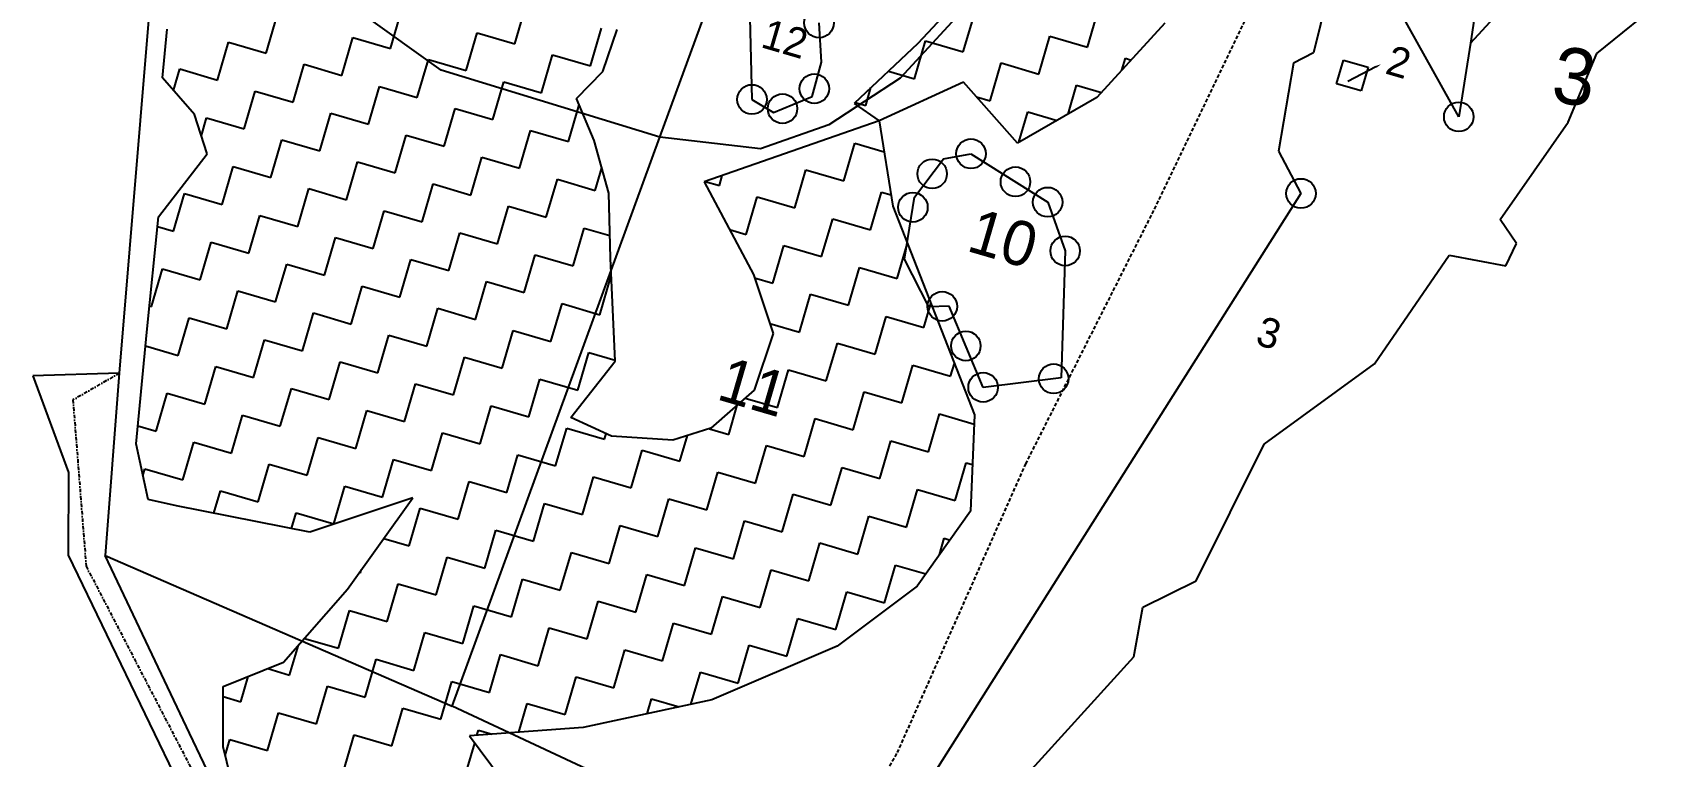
# Model space of a CAD drawing. Header units: metres. Extents: x 320505 to 322291, y 1859153 to 1861422.
# Drawn here: x 320919 to 321604, y 1859994 to 1860296 of the extents above; entities that cross this region are included whole.
import ezdxf

# ---------------------------------------------------------------- set-up
doc = ezdxf.new("R2010")
doc.units = ezdxf.units.M
doc.header["$LTSCALE"] = 0.3
doc.linetypes.add('DASHDOT', pattern=[1, 0.5, -0.25, 0, -0.25])
doc.linetypes.add('DASHED', pattern=[0.75, 0.5, -0.25])
doc.layers.get('0').update_dxf_attribs({"linetype": 'CONTINUOUS'})
for name, color, linetype in [('LINE_FOOTPATH', 1, 'DASHED'), ('OFF', 1, 'CONTINUOUS'), ('POLY_HATCH', 12, 'CONTINUOUS'), ('POLY_PARCEL', 6, 'CONTINUOUS'), ('POLY_WATER', 4, 'CONTINUOUS'), ('TEXT_MAPOUT', 7, 'CONTINUOUS'), ('TEXT_PARCEL', 7, 'CONTINUOUS'), ('V_BOUND_LINE', 7, 'CONTINUOUS'), ('V_BOUND_STREAM_LINE', 7, 'DASHDOT')]:
    doc.layers.add(name, color=color, linetype=linetype)
doc.styles.add('TEXT_MAP', font='KRDEV050.TTF')

msp = doc.modelspace()

# ---------------------------------------------------------------- linework, layer by layer
msp.add_line((321479.49, 1860281.9), (321467.7, 1860275.79))
for centre in [(321247.05, 1860300.24), (321245.08, 1860272.82), (321219.03, 1860268.32), (321231.8, 1860264.49), (321514.07, 1860261.08), (321310.47, 1860245.67), (321294.26, 1860237.29), (321329.02, 1860233.98), (321448.19, 1860229.11), (321286.21, 1860223.34), (321342.5, 1860225.49), (321349.76, 1860205.12), (321298.47, 1860181.99), (321308.3, 1860165.48), (321315.52, 1860148.18), (321344.97, 1860151.78)]:
    msp.add_circle(centre, 6.16)
msp.add_solid([(321479.3, 1860282.27), (321481.71, 1860283.05), (321479.68, 1860281.53)])
at = {"layer": 'LINE_FOOTPATH', "ltscale": 10}
for p, q in [((321387.09, 1860222.58), (321472.62, 1860400.67)), ((321333.32, 1860116.23), (321387.09, 1860222.58)), ((321279.76, 1859995.77), (321333.32, 1860116.23)), ((321198.58, 1859858.53), (321279.76, 1859995.77))]:
    msp.add_line(p, q, dxfattribs=at)
at = {"layer": 'OFF'}
msp.add_line((320954.96, 1860154.09), (320918.85, 1860153.03), dxfattribs=at)
at = {"layer": 'POLY_HATCH'}
for p, q in [((321307.92, 1860312.86), (321288.24, 1860291.65)), ((320972.96, 1860277.29), (320974.97, 1860297.61)), ((321156.74, 1860280), (321162.81, 1860297.48)), ((321391.34, 1860300.09), (321363.01, 1860269.1)), ((321288.24, 1860291.65), (321261.69, 1860266.68)), ((320986.39, 1860262.04), (320972.96, 1860277.29)), ((321145.76, 1860268.77), (321156.74, 1860280)), ((321153.15, 1860251.21), (321145.76, 1860268.77)), ((321307.4, 1860275.53), (321272.07, 1860259.42)), ((321329.85, 1860250.09), (321307.4, 1860275.53)), ((321363.01, 1860269.1), (321329.85, 1860250.09)), ((320991.65, 1860245.7), (320986.39, 1860262.04)), ((321261.69, 1860266.68), (321272.07, 1860259.42)), ((321272.07, 1860259.42), (321199.15, 1860233.93)), ((321272.07, 1860259.42), (321277.91, 1860223.73)), ((321159.25, 1860229.22), (321153.15, 1860251.21)), ((320971.32, 1860219.41), (320991.65, 1860245.7)), ((321159.98, 1860202.06), (321159.25, 1860229.22)), ((321199.15, 1860233.93), (321219.63, 1860195.22)), ((321277.91, 1860223.73), (321311.89, 1860136.79)), ((320966.4, 1860171.2), (320971.32, 1860219.41)), ((321161.9, 1860159.15), (321159.98, 1860202.06)), ((321219.63, 1860195.22), (321227.87, 1860170.68)), ((320961.95, 1860124.59), (320966.4, 1860171.2)), ((321227.87, 1860170.68), (321219.99, 1860146.99)), ((321143.48, 1860135.65), (321161.9, 1860159.15)), ((321219.99, 1860146.99), (321201.87, 1860131.11)), ((321160.45, 1860127.8), (321143.48, 1860135.65)), ((321311.89, 1860136.79), (321310.32, 1860096.47)), ((321185.96, 1860126.13), (321160.45, 1860127.8)), ((321201.87, 1860131.11), (321185.96, 1860126.13)), ((320966.94, 1860101.36), (320961.95, 1860124.59)), ((320978.83, 1860098.76), (320966.94, 1860101.36)), ((321034.5, 1860087.73), (320978.83, 1860098.76)), ((321077.54, 1860102.16), (321034.5, 1860087.73)), ((321050.24, 1860063.97), (321077.54, 1860102.16)), ((321310.32, 1860096.47), (321287.97, 1860065.25)), ((321023.45, 1860033.47), (321050.24, 1860063.97)), ((321287.97, 1860065.25), (321254.58, 1860040.26)), ((321254.58, 1860040.26), (321202.26, 1860017.79)), ((320998.26, 1860023.4), (321023.45, 1860033.47)), ((320998.3, 1859998.13), (320998.26, 1860023.4)), ((321202.26, 1860017.79), (321148.6, 1860006.28)), ((321148.6, 1860006.28), (321101.07, 1860002.79)), ((321101.07, 1860002.79), (321124.18, 1859971.88)), ((321010.31, 1859949.31), (320998.3, 1859998.13))]:
    msp.add_line(p, q, dxfattribs=at)
at = {"layer": 'POLY_HATCH', "linetype": 'Continuous'}
for p, q in [((321016.31, 1860287.59), (321020.92, 1860303.35)), ((321068.2, 1860289.54), (321072.8, 1860305.3)), ((321120.09, 1860291.49), (321124.69, 1860307.25)), ((321307.26, 1860288.14), (321311.87, 1860303.9)), ((321359.15, 1860290.09), (321363.75, 1860305.86)), ((321099.72, 1860280.34), (321104.32, 1860296.1)), ((321104.32, 1860296.1), (321120.09, 1860291.49)), ((321151.61, 1860282.29), (321156.21, 1860298.05)), ((320995.95, 1860276.43), (321000.55, 1860292.19)), ((321000.55, 1860292.19), (321016.31, 1860287.59)), ((321047.84, 1860278.38), (321052.44, 1860294.15)), ((321052.44, 1860294.15), (321068.2, 1860289.54)), ((321286.9, 1860276.98), (321291.5, 1860292.75)), ((321291.5, 1860292.75), (321307.26, 1860288.14)), ((321338.79, 1860278.94), (321343.39, 1860294.7)), ((321343.39, 1860294.7), (321359.15, 1860290.09)), ((321027.47, 1860267.23), (321032.07, 1860282.99)), ((321032.07, 1860282.99), (321047.84, 1860278.38)), ((321079.36, 1860269.18), (321083.96, 1860284.94)), ((321083.96, 1860284.94), (321099.72, 1860280.34)), ((321131.24, 1860271.13), (321135.85, 1860286.89)), ((321135.85, 1860286.89), (321151.61, 1860282.29)), ((321318.42, 1860267.78), (321323.03, 1860283.54)), ((321323.03, 1860283.54), (321338.79, 1860278.94)), ((321373.47, 1860280.54), (321374.91, 1860285.49)), ((321374.91, 1860285.49), (321377.34, 1860284.78)), ((320977.57, 1860272.06), (320980.19, 1860281.04)), ((320980.19, 1860281.04), (320995.95, 1860276.43)), ((321110.88, 1860259.97), (321115.48, 1860275.73)), ((321115.48, 1860275.73), (321131.24, 1860271.13)), ((321276.02, 1860280.16), (321286.9, 1860276.98)), ((321007.11, 1860256.07), (321011.71, 1860271.83)), ((321011.71, 1860271.83), (321027.47, 1860267.23)), ((321058.99, 1860258.02), (321063.6, 1860273.78)), ((321063.6, 1860273.78), (321079.36, 1860269.18)), ((321266.54, 1860265.83), (321268.72, 1860273.29)), ((321312.79, 1860269.42), (321318.42, 1860267.78)), ((321351.01, 1860262.23), (321354.55, 1860274.33)), ((321354.55, 1860274.33), (321365, 1860271.28)), ((321038.63, 1860246.86), (321043.23, 1860262.62)), ((321043.23, 1860262.62), (321058.99, 1860258.02)), ((321090.52, 1860248.81), (321095.12, 1860264.58)), ((321095.12, 1860264.58), (321110.88, 1860259.97)), ((321142.4, 1860250.77), (321146.88, 1860266.11)), ((321262.14, 1860267.11), (321266.54, 1860265.83)), ((321330.47, 1860250.45), (321334.18, 1860263.18)), ((321334.18, 1860263.18), (321346.43, 1860259.6)), ((320989.2, 1860253.31), (320991.35, 1860260.67)), ((320991.35, 1860260.67), (321007.11, 1860256.07)), ((321122.04, 1860239.61), (321126.64, 1860255.37)), ((321126.64, 1860255.37), (321142.4, 1860250.77)), ((321018.27, 1860235.7), (321022.87, 1860251.47)), ((321022.87, 1860251.47), (321038.63, 1860246.86)), ((321070.15, 1860237.66), (321074.75, 1860253.42)), ((321074.75, 1860253.42), (321090.52, 1860248.81)), ((321257.33, 1860234.31), (321261.93, 1860250.07)), ((321261.93, 1860250.07), (321274.18, 1860246.49)), ((321049.79, 1860226.5), (321054.39, 1860242.26)), ((321054.39, 1860242.26), (321070.15, 1860237.66)), ((321101.67, 1860228.45), (321106.28, 1860244.21)), ((321106.28, 1860244.21), (321122.04, 1860239.61)), ((320997.9, 1860224.55), (321002.5, 1860240.31)), ((321002.5, 1860240.31), (321018.27, 1860235.7)), ((321133.19, 1860219.24), (321137.8, 1860235)), ((321137.8, 1860235), (321153.56, 1860230.4)), ((321153.56, 1860230.4), (321156.31, 1860239.82)), ((321205.44, 1860232.35), (321206.67, 1860236.56)), ((321236.97, 1860223.15), (321241.57, 1860238.91)), ((321241.57, 1860238.91), (321257.33, 1860234.31)), ((320977.54, 1860213.39), (320982.14, 1860229.15)), ((320982.14, 1860229.15), (320997.9, 1860224.55)), ((321029.42, 1860215.34), (321034.03, 1860231.1)), ((321034.03, 1860231.1), (321049.79, 1860226.5)), ((321081.31, 1860217.29), (321085.91, 1860233.05)), ((321085.91, 1860233.05), (321101.67, 1860228.45)), ((321199.56, 1860234.07), (321205.44, 1860232.35)), ((321216.6, 1860211.99), (321221.21, 1860227.75)), ((321221.21, 1860227.75), (321236.97, 1860223.15)), ((321268.49, 1860213.94), (321273.09, 1860229.7)), ((321273.09, 1860229.7), (321277.12, 1860228.52)), ((321060.95, 1860206.13), (321065.55, 1860221.9)), ((321065.55, 1860221.9), (321081.31, 1860217.29)), ((321112.83, 1860208.09), (321117.43, 1860223.85)), ((321117.43, 1860223.85), (321133.19, 1860219.24)), ((320970.9, 1860215.33), (320977.54, 1860213.39)), ((321009.06, 1860204.18), (321013.66, 1860219.94)), ((321013.66, 1860219.94), (321029.42, 1860215.34)), ((321144.35, 1860198.88), (321148.96, 1860214.64)), ((321148.96, 1860214.64), (321159.73, 1860211.49)), ((321209.69, 1860214.01), (321216.6, 1860211.99)), ((321248.12, 1860202.78), (321252.73, 1860218.54)), ((321252.73, 1860218.54), (321268.49, 1860213.94)), ((320988.7, 1860193.02), (320993.3, 1860208.79)), ((320993.3, 1860208.79), (321009.06, 1860204.18)), ((321040.58, 1860194.98), (321045.18, 1860210.74)), ((321045.18, 1860210.74), (321060.95, 1860206.13)), ((321092.47, 1860196.93), (321097.07, 1860212.69)), ((321097.07, 1860212.69), (321112.83, 1860208.09)), ((321227.76, 1860191.63), (321232.36, 1860207.39)), ((321232.36, 1860207.39), (321248.12, 1860202.78)), ((321279.65, 1860193.58), (321283.94, 1860208.29)), ((321072.1, 1860185.77), (321076.71, 1860201.53)), ((321076.71, 1860201.53), (321092.47, 1860196.93)), ((321123.99, 1860187.72), (321128.59, 1860203.48)), ((321128.59, 1860203.48), (321144.35, 1860198.88)), ((320968.33, 1860181.87), (320972.93, 1860197.63)), ((320972.93, 1860197.63), (320988.7, 1860193.02)), ((321020.22, 1860183.82), (321024.82, 1860199.58)), ((321024.82, 1860199.58), (321040.58, 1860194.98)), ((321155.51, 1860178.52), (321160.11, 1860194.28)), ((321160.11, 1860194.28), (321160.33, 1860194.21)), ((321220.08, 1860193.87), (321227.76, 1860191.63)), ((321259.28, 1860182.42), (321263.89, 1860198.18)), ((321263.89, 1860198.18), (321279.65, 1860193.58)), ((320999.85, 1860172.66), (321004.46, 1860188.42)), ((321004.46, 1860188.42), (321020.22, 1860183.82)), ((321051.74, 1860174.61), (321056.34, 1860190.37)), ((321056.34, 1860190.37), (321072.1, 1860185.77)), ((321103.62, 1860176.56), (321108.23, 1860192.33)), ((321108.23, 1860192.33), (321123.99, 1860187.72)), ((321238.92, 1860171.26), (321243.52, 1860187.02)), ((321243.52, 1860187.02), (321259.28, 1860182.42)), ((320967.51, 1860182.11), (320968.33, 1860181.87)), ((321083.26, 1860165.41), (321087.86, 1860181.17)), ((321087.86, 1860181.17), (321103.62, 1860176.56)), ((321135.15, 1860167.36), (321139.75, 1860183.12)), ((321139.75, 1860183.12), (321155.51, 1860178.52)), ((321290.8, 1860173.21), (321293.73, 1860183.24)), ((320979.49, 1860161.5), (320984.09, 1860177.26)), ((320984.09, 1860177.26), (320999.85, 1860172.66)), ((321031.37, 1860163.45), (321035.98, 1860179.22)), ((321035.98, 1860179.22), (321051.74, 1860174.61)), ((321226.45, 1860174.9), (321238.92, 1860171.26)), ((321270.44, 1860162.06), (321275.04, 1860177.82)), ((321275.04, 1860177.82), (321290.8, 1860173.21)), ((321011.01, 1860152.3), (321015.61, 1860168.06)), ((321015.61, 1860168.06), (321031.37, 1860163.45)), ((321062.9, 1860154.25), (321067.5, 1860170.01)), ((321067.5, 1860170.01), (321083.26, 1860165.41)), ((321114.78, 1860156.2), (321119.39, 1860171.96)), ((321119.39, 1860171.96), (321135.15, 1860167.36)), ((321250.08, 1860150.9), (321254.68, 1860166.66)), ((321254.68, 1860166.66), (321270.44, 1860162.06)), ((320965.86, 1860165.48), (320979.49, 1860161.5)), ((321094.42, 1860145.04), (321099.02, 1860160.8)), ((321099.02, 1860160.8), (321114.78, 1860156.2)), ((321146.3, 1860146.99), (321150.91, 1860162.75)), ((321150.91, 1860162.75), (321161.88, 1860159.55)), ((320990.65, 1860141.14), (320995.25, 1860156.9)), ((320995.25, 1860156.9), (321011.01, 1860152.3)), ((321042.53, 1860143.09), (321047.14, 1860158.85)), ((321047.14, 1860158.85), (321062.9, 1860154.25)), ((321229.71, 1860139.74), (321234.32, 1860155.5)), ((321234.32, 1860155.5), (321250.08, 1860150.9)), ((321281.6, 1860141.69), (321286.2, 1860157.45)), ((321286.2, 1860157.45), (321301.96, 1860152.85)), ((321301.96, 1860152.85), (321303.52, 1860158.19)), ((320970.28, 1860129.98), (320974.89, 1860145.74)), ((320974.89, 1860145.74), (320990.65, 1860141.14)), ((321022.17, 1860131.93), (321026.77, 1860147.69)), ((321026.77, 1860147.69), (321042.53, 1860143.09)), ((321074.05, 1860133.88), (321078.66, 1860149.65)), ((321078.66, 1860149.65), (321094.42, 1860145.04)), ((321125.94, 1860135.84), (321130.54, 1860151.6)), ((321130.54, 1860151.6), (321146.3, 1860146.99)), ((321261.23, 1860130.53), (321265.84, 1860146.29)), ((321265.84, 1860146.29), (321281.6, 1860141.69)), ((321105.58, 1860124.68), (321110.18, 1860140.44)), ((321110.18, 1860140.44), (321125.94, 1860135.84)), ((321209.35, 1860128.58), (321212.91, 1860140.79)), ((321216.21, 1860143.68), (321229.71, 1860139.74)), ((320962.68, 1860132.2), (320970.28, 1860129.98)), ((321001.8, 1860120.77), (321006.41, 1860136.54)), ((321006.41, 1860136.54), (321022.17, 1860131.93)), ((321053.69, 1860122.73), (321058.29, 1860138.49)), ((321058.29, 1860138.49), (321074.05, 1860133.88)), ((321240.87, 1860119.38), (321245.47, 1860135.14)), ((321245.47, 1860135.14), (321261.23, 1860130.53)), ((321292.76, 1860121.33), (321297.36, 1860137.09)), ((321297.36, 1860137.09), (321311.73, 1860132.89)), ((320981.44, 1860109.62), (320986.04, 1860125.38)), ((320986.04, 1860125.38), (321001.8, 1860120.77)), ((321033.33, 1860111.57), (321037.93, 1860127.33)), ((321037.93, 1860127.33), (321053.69, 1860122.73)), ((321085.21, 1860113.52), (321089.82, 1860129.28)), ((321089.82, 1860129.28), (321105.58, 1860124.68)), ((321137.1, 1860115.47), (321141.7, 1860131.23)), ((321141.7, 1860131.23), (321157.46, 1860126.63)), ((321157.46, 1860126.63), (321158.12, 1860128.88)), ((321188.98, 1860117.42), (321192.09, 1860128.05)), ((321201.3, 1860130.93), (321209.35, 1860128.58)), ((321272.39, 1860110.17), (321277, 1860125.93)), ((321277, 1860125.93), (321292.76, 1860121.33)), ((321064.85, 1860102.36), (321069.45, 1860118.12)), ((321069.45, 1860118.12), (321085.21, 1860113.52)), ((321116.73, 1860104.31), (321121.34, 1860120.08)), ((321121.34, 1860120.08), (321137.1, 1860115.47)), ((321168.62, 1860106.27), (321173.22, 1860122.03)), ((321173.22, 1860122.03), (321188.98, 1860117.42)), ((321220.51, 1860108.22), (321225.11, 1860123.98)), ((321225.11, 1860123.98), (321240.87, 1860119.38)), ((320964.81, 1860111.26), (320965.68, 1860114.22)), ((320965.68, 1860114.22), (320981.44, 1860109.62)), ((321012.96, 1860100.41), (321017.57, 1860116.17)), ((321017.57, 1860116.17), (321033.33, 1860111.57)), ((321200.14, 1860097.06), (321204.75, 1860112.82)), ((321204.75, 1860112.82), (321220.51, 1860108.22)), ((321252.03, 1860099.01), (321256.63, 1860114.77)), ((321256.63, 1860114.77), (321272.39, 1860110.17)), ((321303.91, 1860100.96), (321308.52, 1860116.72)), ((321308.52, 1860116.72), (321311.08, 1860115.98)), ((320994.47, 1860095.66), (320997.2, 1860105.01)), ((320997.2, 1860105.01), (321012.96, 1860100.41)), ((321044.48, 1860091.2), (321049.09, 1860106.97)), ((321049.09, 1860106.97), (321064.85, 1860102.36)), ((321096.37, 1860093.16), (321100.97, 1860108.92)), ((321100.97, 1860108.92), (321116.73, 1860104.31)), ((321148.26, 1860095.11), (321152.86, 1860110.87)), ((321152.86, 1860110.87), (321168.62, 1860106.27)), ((321283.55, 1860089.81), (321288.15, 1860105.57)), ((321288.15, 1860105.57), (321303.91, 1860100.96)), ((321076.01, 1860082), (321080.61, 1860097.76)), ((321080.61, 1860097.76), (321096.37, 1860093.16)), ((321127.89, 1860083.95), (321132.5, 1860099.71)), ((321132.5, 1860099.71), (321148.26, 1860095.11)), ((321179.78, 1860085.9), (321184.38, 1860101.66)), ((321184.38, 1860101.66), (321200.14, 1860097.06)), ((321231.66, 1860087.85), (321236.27, 1860103.61)), ((321236.27, 1860103.61), (321252.03, 1860099.01)), ((321026.81, 1860089.25), (321028.72, 1860095.81)), ((321028.72, 1860095.81), (321044.48, 1860091.2)), ((321211.3, 1860076.7), (321215.9, 1860092.46)), ((321215.9, 1860092.46), (321231.66, 1860087.85)), ((321263.19, 1860078.65), (321267.79, 1860094.41)), ((321267.79, 1860094.41), (321283.55, 1860089.81)), ((321065.35, 1860085.11), (321076.01, 1860082)), ((321107.53, 1860072.79), (321112.13, 1860088.55)), ((321112.13, 1860088.55), (321127.89, 1860083.95)), ((321159.41, 1860074.74), (321164.02, 1860090.51)), ((321164.02, 1860090.51), (321179.78, 1860085.9)), ((321297.28, 1860078.26), (321299.31, 1860085.2)), ((321299.31, 1860085.2), (321301.74, 1860084.49)), ((321087.16, 1860061.63), (321091.77, 1860077.4)), ((321091.77, 1860077.4), (321107.53, 1860072.79)), ((321139.05, 1860063.59), (321143.65, 1860079.35)), ((321143.65, 1860079.35), (321159.41, 1860074.74)), ((321190.94, 1860065.54), (321195.54, 1860081.3)), ((321195.54, 1860081.3), (321211.3, 1860076.7)), ((321242.82, 1860067.49), (321247.42, 1860083.25)), ((321247.42, 1860083.25), (321263.19, 1860078.65)), ((321055.24, 1860070.96), (321055.64, 1860070.84)), ((321055.64, 1860070.84), (321055.98, 1860071.99)), ((321170.57, 1860054.38), (321175.17, 1860070.14)), ((321175.17, 1860070.14), (321190.94, 1860065.54)), ((321222.46, 1860056.33), (321227.06, 1860072.09)), ((321227.06, 1860072.09), (321242.82, 1860067.49)), ((321274.34, 1860058.28), (321278.95, 1860074.04)), ((321278.95, 1860074.04), (321291.62, 1860070.34)), ((321066.8, 1860050.48), (321071.4, 1860066.24)), ((321071.4, 1860066.24), (321087.16, 1860061.63)), ((321118.69, 1860052.43), (321123.29, 1860068.19)), ((321123.29, 1860068.19), (321139.05, 1860063.59)), ((321098.32, 1860041.27), (321102.93, 1860057.03)), ((321102.93, 1860057.03), (321118.69, 1860052.43)), ((321150.21, 1860043.22), (321154.81, 1860058.98)), ((321154.81, 1860058.98), (321170.57, 1860054.38)), ((321202.09, 1860045.17), (321206.7, 1860060.93)), ((321206.7, 1860060.93), (321222.46, 1860056.33)), ((321253.98, 1860047.13), (321258.58, 1860062.89)), ((321258.58, 1860062.89), (321274.34, 1860058.28)), ((321046.44, 1860039.32), (321051.04, 1860055.08)), ((321051.04, 1860055.08), (321066.8, 1860050.48)), ((321181.73, 1860034.02), (321186.33, 1860049.78)), ((321186.33, 1860049.78), (321202.09, 1860045.17)), ((321233.62, 1860035.97), (321238.22, 1860051.73)), ((321238.22, 1860051.73), (321253.98, 1860047.13)), ((321032.24, 1860043.47), (321046.44, 1860039.32)), ((321077.96, 1860030.11), (321082.56, 1860045.87)), ((321082.56, 1860045.87), (321098.32, 1860041.27)), ((321129.84, 1860032.06), (321134.45, 1860047.83)), ((321134.45, 1860047.83), (321150.21, 1860043.22)), ((321026.07, 1860028.16), (321029.7, 1860040.58)), ((321109.48, 1860020.91), (321114.08, 1860036.67)), ((321114.08, 1860036.67), (321129.84, 1860032.06)), ((321161.37, 1860022.86), (321165.97, 1860038.62)), ((321165.97, 1860038.62), (321181.73, 1860034.02)), ((321213.25, 1860024.81), (321217.85, 1860040.57)), ((321217.85, 1860040.57), (321233.62, 1860035.97)), ((321016.89, 1860030.84), (321026.07, 1860028.16)), ((321057.59, 1860018.95), (321062.2, 1860034.72)), ((321062.2, 1860034.72), (321077.96, 1860030.11)), ((321193.55, 1860015.92), (321197.49, 1860029.41)), ((321197.49, 1860029.41), (321213.25, 1860024.81)), ((321005.71, 1860017), (321008.81, 1860027.61)), ((321037.23, 1860007.8), (321041.83, 1860023.56)), ((321041.83, 1860023.56), (321057.59, 1860018.95)), ((321089.12, 1860009.75), (321093.72, 1860025.51)), ((321093.72, 1860025.51), (321109.48, 1860020.91)), ((321141, 1860011.7), (321145.6, 1860027.46)), ((321145.6, 1860027.46), (321161.37, 1860022.86)), ((320998.27, 1860019.18), (321005.71, 1860017)), ((321121.74, 1860004.31), (321125.24, 1860016.3)), ((321125.24, 1860016.3), (321141, 1860011.7)), ((321175.3, 1860012.01), (321177.13, 1860018.26)), ((321177.13, 1860018.26), (321188.69, 1860014.88)), ((321016.87, 1859996.64), (321021.47, 1860012.4)), ((321021.47, 1860012.4), (321037.23, 1860007.8)), ((321068.75, 1859998.59), (321073.35, 1860014.35)), ((321073.35, 1860014.35), (321089.12, 1860009.75)), ((321048.39, 1859987.43), (321052.99, 1860003.19)), ((321052.99, 1860003.19), (321068.75, 1859998.59)), ((321104.26, 1860003.03), (321104.88, 1860005.15)), ((321104.88, 1860005.15), (321110.55, 1860003.49)), ((320999.17, 1859994.61), (321001.1, 1860001.24)), ((321001.1, 1860001.24), (321016.87, 1859996.64)), ((321100.27, 1859989.38), (321103.31, 1859999.79))]:
    msp.add_line(p, q, dxfattribs=at)
at = {"layer": 'POLY_PARCEL'}
for p, q in [((321180.62, 1860252.54), (321214.78, 1860345.81)), ((321467.57, 1860344.69), (321453.46, 1860287.74)), ((321514.07, 1860261.08), (321467.57, 1860344.69)), ((321313.3, 1860312.43), (321280.85, 1860277.2)), ((321518.93, 1860291.77), (321539.84, 1860314.47)), ((321089.32, 1860280.59), (321056.45, 1860304.01)), ((321520.98, 1860304.75), (321518.93, 1860291.77)), ((321218.15, 1860302.32), (321219.03, 1860268.32)), ((321248.09, 1860283.89), (321247.05, 1860300.24)), ((321518.93, 1860291.77), (321514.07, 1860261.08)), ((321244.18, 1860269.55), (321248.09, 1860283.89)), ((321445.09, 1860283.43), (321438.77, 1860246.73)), ((321453.46, 1860287.74), (321445.09, 1860283.43)), ((321463.06, 1860274.91), (321465.94, 1860284.77)), ((321465.94, 1860284.77), (321476.28, 1860281.76)), ((321180.62, 1860252.54), (321089.32, 1860280.59)), ((321280.85, 1860277.2), (321251.16, 1860257.75)), ((321476.28, 1860281.76), (321473.39, 1860271.89)), ((321227.98, 1860262.94), (321244.18, 1860269.55)), ((321473.39, 1860271.89), (321463.06, 1860274.91)), ((321219.03, 1860268.32), (321227.98, 1860262.94)), ((321251.16, 1860257.75), (321222.59, 1860247.66)), ((321093.96, 1860015.12), (321180.62, 1860252.54)), ((321222.59, 1860247.66), (321180.62, 1860252.54)), ((321286.89, 1860227.54), (321299.03, 1860243.6)), ((321299.03, 1860243.6), (321310.47, 1860245.67)), ((321310.47, 1860245.67), (321342.5, 1860225.49)), ((321438.77, 1860246.73), (321448.19, 1860229.11)), ((321448.19, 1860229.11), (321262.81, 1859936.4)), ((321282.73, 1860201.71), (321286.89, 1860227.54)), ((321342.5, 1860225.49), (321349.76, 1860205.12)), ((321292.85, 1860181.85), (321282.73, 1860201.71)), ((321349.76, 1860205.12), (321348.17, 1860152.17)), ((321301.37, 1860182.06), (321292.85, 1860181.85)), ((321315.52, 1860148.18), (321301.37, 1860182.06)), ((321348.17, 1860152.17), (321315.52, 1860148.18)), ((320949, 1860078), (321093.96, 1860015.12)), ((321206.46, 1859962.67), (321093.96, 1860015.12))]:
    msp.add_line(p, q, dxfattribs=at)
at = {"layer": 'POLY_WATER'}
for p, q in [((321571.76, 1860287.55), (321603.58, 1860313.26)), ((321559.79, 1860258.83), (321571.76, 1860287.55)), ((321531.39, 1860218.2), (321559.79, 1860258.83)), ((321538.24, 1860208.24), (321531.39, 1860218.2)), ((321533.7, 1860198.83), (321538.24, 1860208.24)), ((321478.93, 1860157.94), (321510.11, 1860203.33)), ((321510.11, 1860203.33), (321533.7, 1860198.83)), ((320918.85, 1860153.03), (320933.73, 1860112.66)), ((320954.96, 1860154.09), (320949, 1860078)), ((321432.89, 1860124.45), (321478.93, 1860157.94)), ((321404.51, 1860067.51), (321432.89, 1860124.45)), ((320933.73, 1860112.66), (320933.67, 1860078.22)), ((320933.67, 1860078.22), (321020.96, 1859897.68)), ((320984.3, 1860003.89), (320949, 1860078)), ((321382.18, 1860056.53), (321404.51, 1860067.51)), ((321378.49, 1860035.73), (321382.18, 1860056.53)), ((321330.41, 1859982.95), (321378.49, 1860035.73)), ((321031.1, 1859905.68), (320984.3, 1860003.89))]:
    msp.add_line(p, q, dxfattribs=at)
at = {"layer": 'V_BOUND_LINE'}
msp.add_line((320969.31, 1860328.17), (320954.96, 1860154.09), dxfattribs=at)
at = {"layer": 'V_BOUND_STREAM_LINE', "ltscale": 10}
for p, q in [((320954.96, 1860154.09), (320935.62, 1860142.97)), ((320935.62, 1860142.97), (320941.13, 1860073.56)), ((320941.13, 1860073.56), (320990.09, 1859979.39))]:
    msp.add_line(p, q, dxfattribs=at)

# ---------------------------------------------------------------- texts
at = {"layer": 'TEXT_MAPOUT', "style": 'TEXT_MAP'}
msp.add_text('3', height=23.52, rotation=352.45119, dxfattribs=at).set_placement((321552.13, 1860267.42))
at = {"layer": 'TEXT_PARCEL', "style": 'TEXT_MAP'}
for s, height, p in [('12', 12.411, (321222.22, 1860290.25)), ('2', 12.41, (321482.85, 1860279.29)), ('10', 18.617, (321308.05, 1860205.31)), ('3', 12.41, (321428.67, 1860166.24)), ('11', 18.617, (321203.73, 1860143.38))]:
    msp.add_text(s, height=height, rotation=343.71922, dxfattribs=at).set_placement(p)

doc.saveas('drawing.dxf')
